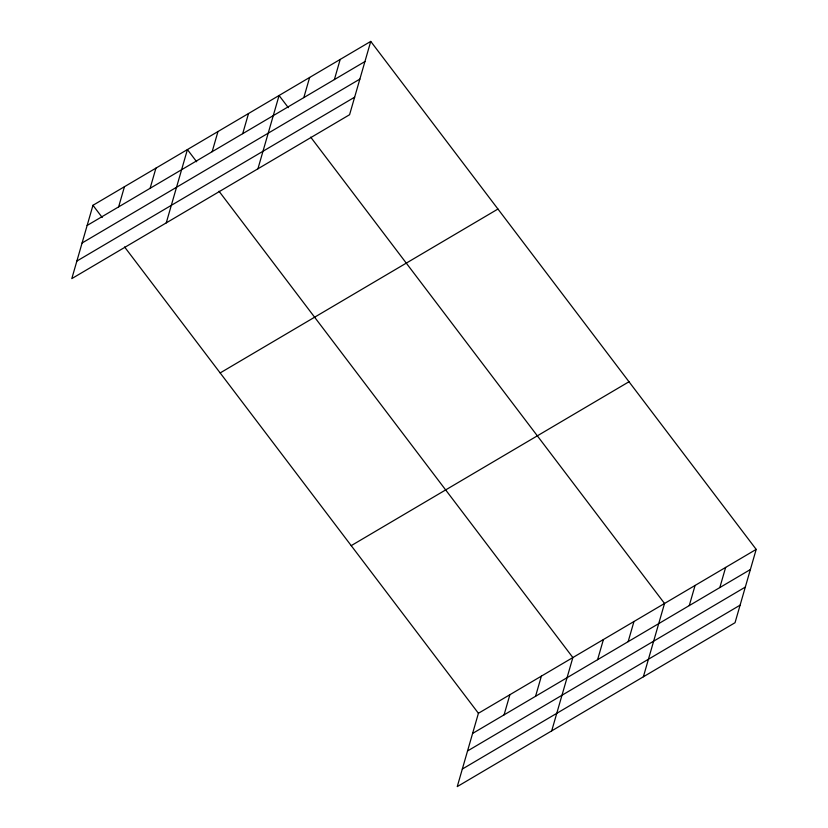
<?xml version="1.0" encoding="UTF-8"?>
<svg xmlns="http://www.w3.org/2000/svg" width="828" height="828" viewBox="0 0 828 828"><rect width="100%" height="100%" fill="white"/><g stroke="black" fill="none" stroke-linecap="round" stroke-linejoin="round"><path stroke-width="1.24" d="M370.747 41.4L92.964 205.292L71.808 278.612L349.582 114.719L370.747 41.4L756.192 549.388L735.036 622.708L457.253 786.6L478.418 713.281L756.192 549.388M118.632 206.876L124.448 186.724M150.116 188.298L155.933 168.146M166.252 222.887L187.418 149.568L196.66 161.76M212.154 151.7L217.971 131.538M242.707 133.67L248.524 113.519M257.922 168.808L279.077 95.489L288.33 107.681M303.814 97.611L309.631 77.459M334.377 79.581L340.194 59.43M504.076 714.864L509.893 694.702M535.561 696.286L541.377 676.134M551.696 730.876L572.862 657.556L219.016 191.227M597.599 659.678L603.415 639.526M628.152 641.659L633.969 621.497M643.366 676.786L664.532 603.467L310.686 137.137M689.269 605.599L695.085 585.437M719.822 587.569L725.639 567.418M87.147 225.454L364.931 61.551M82.086 242.997L359.869 79.095M76.869 261.068L354.653 97.176M220.165 372.931L497.949 209.039M351.217 545.642L629.001 381.749M472.602 733.432L750.375 569.54M467.53 750.975L745.314 587.083M462.314 769.057L740.097 605.164M92.964 205.292L102.217 217.485M124.573 246.951L478.418 713.281"/></g></svg>
